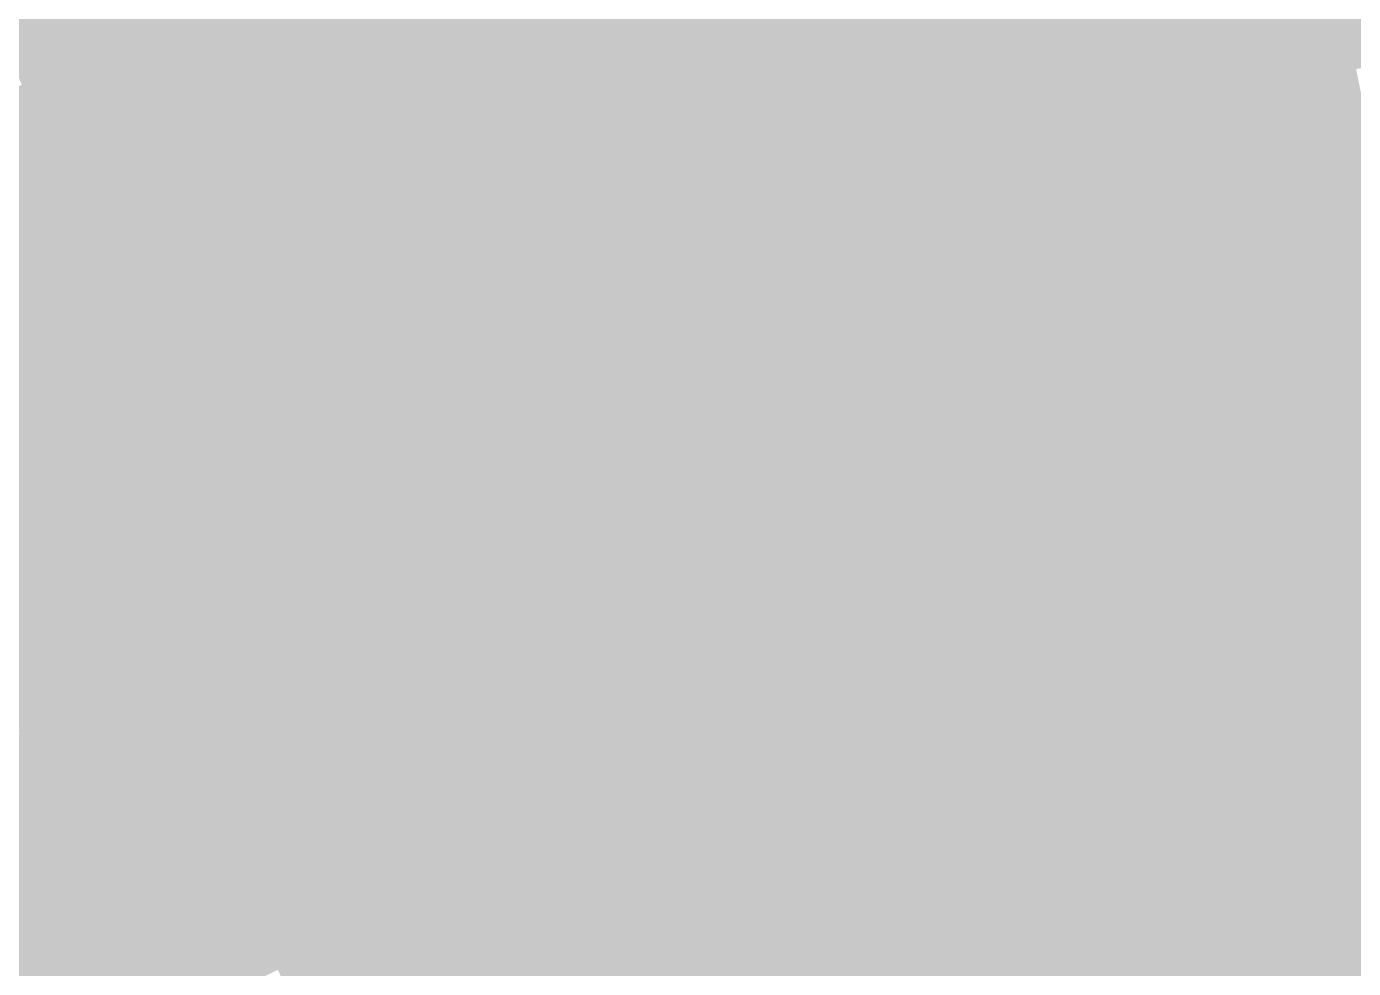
# Model space of a CAD drawing. Header units: inches. Extents: x -266 to 784, y -170 to 213.
# Drawn here: x -37.21 to -16.82, y 70.53 to 85 of the extents above; entities that cross this region are included whole.
import ezdxf

# ---------------------------------------------------------------- set-up
doc = ezdxf.new("R2010")
doc.units = ezdxf.units.IN
doc.header["$MEASUREMENT"] = 0

msp = doc.modelspace()

# ---------------------------------------------------------------- linework, layer by layer
at = {"color": 80, "true_color": 0x2fff0d}
msp.add_solid([(-35.206876, 84.996917), (-35.589559, 85.920797), (-33.110343, 85.835337), (-33.470238, 86.76833)], dxfattribs=at)
at = {"color": 80, "true_color": 0x2fff06}
msp.add_solid([(-32.750448, 84.902345), (-33.110343, 85.835337), (-30.656977, 85.68051), (-30.993867, 86.622054)], dxfattribs=at)
at = {"color": 80, "true_color": 0x30ff00}
msp.add_solid([(-30.320087, 84.738966), (-30.656977, 85.68051), (-28.231357, 85.457536), (-28.545038, 86.407064)], dxfattribs=at)
at = {"color": 80, "true_color": 0x41f700}
msp.add_solid([(-23.470723, 84.812294), (-23.737435, 85.77607), (-21.382256, 85.36275), (-21.625236, 86.332782)], dxfattribs=at)
at = {"color": 80, "true_color": 0x4bf300}
msp.add_solid([(-19.061808, 84.886085), (-19.280909, 85.861787), (-16.972858, 85.328319), (-17.167948, 86.309105)], dxfattribs=at)
at = {"color": 80, "true_color": 0x36fc00}
msp.add_solid([(-27.917675, 84.508008), (-28.231357, 85.457536), (-25.835336, 85.16769), (-26.125621, 86.12463)], dxfattribs=at)
at = {"color": 80, "true_color": 0x29ff0d}
msp.add_solid([(-37.282201, 84.107298), (-37.687442, 85.021507), (-35.206876, 84.996917), (-35.589559, 85.920797)], dxfattribs=at)
at = {"color": 80, "true_color": 0x45f300}
msp.add_solid([(-21.139276, 84.392719), (-21.382256, 85.36275), (-19.061808, 84.886085), (-19.280909, 85.861787)], dxfattribs=at)
at = {"color": 80, "true_color": 0x2aff06}
msp.add_solid([(-34.824192, 84.073037), (-35.206876, 84.996917), (-32.750448, 84.902345), (-33.110343, 85.835337)], dxfattribs=at)
at = {"color": 80, "true_color": 0x2aff00}
msp.add_solid([(-32.390553, 83.969352), (-32.750448, 84.902345), (-30.320087, 84.738966), (-30.656977, 85.68051)], dxfattribs=at)
at = {"color": 80, "true_color": 0x3bf700}
msp.add_solid([(-25.545052, 84.21075), (-25.835336, 85.16769), (-23.470723, 84.812294), (-23.737435, 85.77607)], dxfattribs=at)
at = {"color": 80, "true_color": 0x4fef00}
msp.add_solid([(-16.777768, 84.347534), (-16.972858, 85.328319), (-14.702722, 84.733877), (-14.873684, 85.719155)], dxfattribs=at)
at = {"color": 80, "true_color": 0x30fc00}
msp.add_solid([(-29.983197, 83.797422), (-30.320087, 84.738966), (-27.917675, 84.508008), (-28.231357, 85.457536)], dxfattribs=at)
at = {"color": 80, "true_color": 0x40f300}
msp.add_solid([(-23.20401, 83.848518), (-23.470723, 84.812294), (-21.139276, 84.392719), (-21.382256, 85.36275)], dxfattribs=at)
at = {"color": 80, "true_color": 0x4aef00}
msp.add_solid([(-18.842707, 83.910383), (-19.061808, 84.886085), (-16.777768, 84.347534), (-16.972858, 85.328319)], dxfattribs=at)
at = {"color": 80, "true_color": 0x35f700}
msp.add_solid([(-27.603993, 83.55848), (-27.917675, 84.508008), (-25.545052, 84.21075), (-25.835336, 85.16769)], dxfattribs=at)
at = {"color": 80, "true_color": 0x24ff06}
msp.add_solid([(-36.87696, 83.193088), (-37.282201, 84.107298), (-34.824192, 84.073037), (-35.206876, 84.996917)], dxfattribs=at)
at = {"color": 80, "true_color": 0x24ff00}
msp.add_solid([(-34.441509, 83.149158), (-34.824192, 84.073037), (-32.390553, 83.969352), (-32.750448, 84.902345)], dxfattribs=at)
at = {"color": 80, "true_color": 0x44ef00}
msp.add_solid([(-20.896295, 83.422688), (-21.139276, 84.392719), (-18.842707, 83.910383), (-19.061808, 84.886085)], dxfattribs=at)
at = {"color": 80, "true_color": 0x2afc00}
msp.add_solid([(-32.030658, 83.036359), (-32.390553, 83.969352), (-29.983197, 83.797422), (-30.320087, 84.738966)], dxfattribs=at)
at = {"color": 80, "true_color": 0x3af300}
msp.add_solid([(-25.254767, 83.253809), (-25.545052, 84.21075), (-23.20401, 83.848518), (-23.470723, 84.812294)], dxfattribs=at)
at = {"color": 80, "true_color": 0x2ff700}
msp.add_solid([(-29.646307, 82.855878), (-29.983197, 83.797422), (-27.603993, 83.55848), (-27.917675, 84.508008)], dxfattribs=at)
at = {"color": 80, "true_color": 0x3fef00}
msp.add_solid([(-22.937297, 82.884742), (-23.20401, 83.848518), (-20.896295, 83.422688), (-21.139276, 84.392719)], dxfattribs=at)
at = {"color": 80, "true_color": 0x48eb00}
msp.add_solid([(-18.623605, 82.934681), (-18.842707, 83.910383), (-16.582677, 83.366749), (-16.777768, 84.347534)], dxfattribs=at)
at = {"color": 3, "true_color": 0x1eff06}
msp.add_solid([(-38.907513, 82.263026), (-39.335069, 83.167015), (-36.87696, 83.193088), (-37.282201, 84.107298)], dxfattribs=at)
at = {"color": 3, "true_color": 0x1eff00}
msp.add_solid([(-36.471718, 82.278878), (-36.87696, 83.193088), (-34.441509, 83.149158), (-34.824192, 84.073037)], dxfattribs=at)
at = {"color": 80, "true_color": 0x34f300}
msp.add_solid([(-27.290311, 82.608952), (-27.603993, 83.55848), (-25.254767, 83.253809), (-25.545052, 84.21075)], dxfattribs=at)
at = {"color": 80, "true_color": 0x24fc00}
msp.add_solid([(-34.058825, 82.225278), (-34.441509, 83.149158), (-32.030658, 83.036359), (-32.390553, 83.969352)], dxfattribs=at)
at = {"color": 80, "true_color": 0x39ef00}
msp.add_solid([(-24.964482, 82.296869), (-25.254767, 83.253809), (-22.937297, 82.884742), (-23.20401, 83.848518)], dxfattribs=at)
at = {"color": 80, "true_color": 0x43eb00}
msp.add_solid([(-20.653315, 82.452657), (-20.896295, 83.422688), (-18.623605, 82.934681), (-18.842707, 83.910383)], dxfattribs=at)
at = {"color": 80, "true_color": 0x2af700}
msp.add_solid([(-31.670763, 82.103366), (-32.030658, 83.036359), (-29.646307, 82.855878), (-29.983197, 83.797422)], dxfattribs=at)
at = {"color": 80, "true_color": 0x2ff300}
msp.add_solid([(-29.309417, 81.914334), (-29.646307, 82.855878), (-27.290311, 82.608952), (-27.603993, 83.55848)], dxfattribs=at)
at = {"color": 80, "true_color": 0x3deb00}
msp.add_solid([(-22.670584, 81.920966), (-22.937297, 82.884742), (-20.653315, 82.452657), (-20.896295, 83.422688)], dxfattribs=at)
at = {"color": 80, "true_color": 0x33ef00}
msp.add_solid([(-26.97663, 81.659424), (-27.290311, 82.608952), (-24.964482, 82.296869), (-25.254767, 83.253809)], dxfattribs=at)
at = {"color": 80, "true_color": 0x47e600}
msp.add_solid([(-18.404504, 81.958979), (-18.623605, 82.934681), (-16.387587, 82.385964), (-16.582677, 83.366749)], dxfattribs=at)
at = {"color": 3, "true_color": 0x18ff00}
msp.add_solid([(-38.479958, 81.359036), (-38.907513, 82.263026), (-36.471718, 82.278878), (-36.87696, 83.193088)], dxfattribs=at)
at = {"color": 3, "true_color": 0x1efc00}
msp.add_solid([(-36.066477, 81.364668), (-36.471718, 82.278878), (-34.058825, 82.225278), (-34.441509, 83.149158)], dxfattribs=at)
at = {"color": 80, "true_color": 0x24f700}
msp.add_solid([(-33.676142, 81.301399), (-34.058825, 82.225278), (-31.670763, 82.103366), (-32.030658, 83.036359)], dxfattribs=at)
at = {"color": 80, "true_color": 0x29f300}
msp.add_solid([(-31.310868, 81.170374), (-31.670763, 82.103366), (-29.309417, 81.914334), (-29.646307, 82.855878)], dxfattribs=at)
at = {"color": 80, "true_color": 0x38eb00}
msp.add_solid([(-24.674198, 81.339929), (-24.964482, 82.296869), (-22.670584, 81.920966), (-22.937297, 82.884742)], dxfattribs=at)
at = {"color": 80, "true_color": 0x42e600}
msp.add_solid([(-20.410335, 81.482625), (-20.653315, 82.452657), (-18.404504, 81.958979), (-18.623605, 82.934681)], dxfattribs=at)
at = {"color": 80, "true_color": 0x2eef00}
msp.add_solid([(-28.972527, 80.97279), (-29.309417, 81.914334), (-26.97663, 81.659424), (-27.290311, 82.608952)], dxfattribs=at)
at = {"color": 80, "true_color": 0x3ce600}
msp.add_solid([(-22.403872, 80.95719), (-22.670584, 81.920966), (-20.410335, 81.482625), (-20.653315, 82.452657)], dxfattribs=at)
at = {"color": 82, "true_color": 0x46e200}
msp.add_solid([(-18.185403, 80.983277), (-18.404504, 81.958979), (-16.192497, 81.405178), (-16.387587, 82.385964)], dxfattribs=at)
at = {"color": 3, "true_color": 0x19fc00}
msp.add_solid([(-38.052403, 80.455047), (-38.479958, 81.359036), (-36.066477, 81.364668), (-36.471718, 82.278878)], dxfattribs=at)
at = {"color": 3, "true_color": 0x1ef700}
msp.add_solid([(-35.661236, 80.450459), (-36.066477, 81.364668), (-33.676142, 81.301399), (-34.058825, 82.225278)], dxfattribs=at)
at = {"color": 80, "true_color": 0x32eb00}
msp.add_solid([(-26.662948, 80.709895), (-26.97663, 81.659424), (-24.674198, 81.339929), (-24.964482, 82.296869)], dxfattribs=at)
at = {"color": 80, "true_color": 0x23f300}
msp.add_solid([(-33.293459, 80.377519), (-33.676142, 81.301399), (-31.310868, 81.170374), (-31.670763, 82.103366)], dxfattribs=at)
at = {"color": 80, "true_color": 0x28ef00}
msp.add_solid([(-30.950973, 80.237381), (-31.310868, 81.170374), (-28.972527, 80.97279), (-29.309417, 81.914334)], dxfattribs=at)
at = {"color": 80, "true_color": 0x37e600}
msp.add_solid([(-24.383913, 80.382988), (-24.674198, 81.339929), (-22.403872, 80.95719), (-22.670584, 81.920966)], dxfattribs=at)
at = {"color": 82, "true_color": 0x40e200}
msp.add_solid([(-20.167355, 80.512594), (-20.410335, 81.482625), (-18.185403, 80.983277), (-18.404504, 81.958979)], dxfattribs=at)
at = {"color": 80, "true_color": 0x2deb00}
msp.add_solid([(-28.635638, 80.031246), (-28.972527, 80.97279), (-26.662948, 80.709895), (-26.97663, 81.659424)], dxfattribs=at)
at = {"color": 3, "true_color": 0x18f700}
msp.add_solid([(-37.624848, 79.551058), (-38.052403, 80.455047), (-35.661236, 80.450459), (-36.066477, 81.364668)], dxfattribs=at)
at = {"color": 82, "true_color": 0x3be200}
msp.add_solid([(-22.137159, 79.993413), (-22.403872, 80.95719), (-20.167355, 80.512594), (-20.410335, 81.482625)], dxfattribs=at)
at = {"color": 82, "true_color": 0x44de00}
msp.add_solid([(-17.966302, 80.007575), (-18.185403, 80.983277), (-15.997406, 80.424393), (-16.192497, 81.405178)], dxfattribs=at)
at = {"color": 3, "true_color": 0x1df300}
msp.add_solid([(-35.255994, 79.536249), (-35.661236, 80.450459), (-33.293459, 80.377519), (-33.676142, 81.301399)], dxfattribs=at)
at = {"color": 80, "true_color": 0x23ef00}
msp.add_solid([(-32.910775, 79.45364), (-33.293459, 80.377519), (-30.950973, 80.237381), (-31.310868, 81.170374)], dxfattribs=at)
at = {"color": 82, "true_color": 0x31e600}
msp.add_solid([(-26.349266, 79.760367), (-26.662948, 80.709895), (-24.383913, 80.382988), (-24.674198, 81.339929)], dxfattribs=at)
at = {"color": 80, "true_color": 0x27eb00}
msp.add_solid([(-30.591078, 79.304388), (-30.950973, 80.237381), (-28.635638, 80.031246), (-28.972527, 80.97279)], dxfattribs=at)
at = {"color": 82, "true_color": 0x36e200}
msp.add_solid([(-24.093628, 79.426048), (-24.383913, 80.382988), (-22.137159, 79.993413), (-22.403872, 80.95719)], dxfattribs=at)
at = {"color": 82, "true_color": 0x3fde00}
msp.add_solid([(-19.924375, 79.542563), (-20.167355, 80.512594), (-17.966302, 80.007575), (-18.185403, 80.983277)], dxfattribs=at)
at = {"color": 82, "true_color": 0x2ce600}
msp.add_solid([(-28.298748, 79.089701), (-28.635638, 80.031246), (-26.349266, 79.760367), (-26.662948, 80.709895)], dxfattribs=at)
at = {"color": 3, "true_color": 0x18f300}
msp.add_solid([(-37.197293, 78.647069), (-37.624848, 79.551058), (-35.255994, 79.536249), (-35.661236, 80.450459)], dxfattribs=at)
at = {"color": 3, "true_color": 0x1def00}
msp.add_solid([(-34.850753, 78.622039), (-35.255994, 79.536249), (-32.910775, 79.45364), (-33.293459, 80.377519)], dxfattribs=at)
at = {"color": 82, "true_color": 0x31e200}
msp.add_solid([(-26.035584, 78.810839), (-26.349266, 79.760367), (-24.093628, 79.426048), (-24.383913, 80.382988)], dxfattribs=at)
at = {"color": 82, "true_color": 0x3ade00}
msp.add_solid([(-21.870446, 79.029637), (-22.137159, 79.993413), (-19.924375, 79.542563), (-20.167355, 80.512594)], dxfattribs=at)
at = {"color": 82, "true_color": 0x43da00}
msp.add_solid([(-17.7472, 79.031873), (-17.966302, 80.007575), (-15.802316, 79.443608), (-15.997406, 80.424393)], dxfattribs=at)
at = {"color": 80, "true_color": 0x22eb00}
msp.add_solid([(-32.528092, 78.52976), (-32.910775, 79.45364), (-30.591078, 79.304388), (-30.950973, 80.237381)], dxfattribs=at)
at = {"color": 82, "true_color": 0x27e600}
msp.add_solid([(-30.231183, 78.371395), (-30.591078, 79.304388), (-28.298748, 79.089701), (-28.635638, 80.031246)], dxfattribs=at)
at = {"color": 82, "true_color": 0x35de00}
msp.add_solid([(-23.803344, 78.469108), (-24.093628, 79.426048), (-21.870446, 79.029637), (-22.137159, 79.993413)], dxfattribs=at)
at = {"color": 82, "true_color": 0x3eda00}
msp.add_solid([(-19.681395, 78.572532), (-19.924375, 79.542563), (-17.7472, 79.031873), (-17.966302, 80.007575)], dxfattribs=at)
at = {"color": 82, "true_color": 0x2be200}
msp.add_solid([(-27.961858, 78.148157), (-28.298748, 79.089701), (-26.035584, 78.810839), (-26.349266, 79.760367)], dxfattribs=at)
at = {"color": 3, "true_color": 0x12f300}
msp.add_solid([(-39.116186, 77.710514), (-39.565797, 78.603739), (-37.197293, 78.647069), (-37.624848, 79.551058)], dxfattribs=at)
at = {"color": 3, "true_color": 0x17ef00}
msp.add_solid([(-36.769738, 77.743079), (-37.197293, 78.647069), (-34.850753, 78.622039), (-35.255994, 79.536249)], dxfattribs=at)
at = {"color": 82, "true_color": 0x39da00}
msp.add_solid([(-21.603733, 78.065861), (-21.870446, 79.029637), (-19.681395, 78.572532), (-19.924375, 79.542563)], dxfattribs=at)
at = {"color": 3, "true_color": 0x1ceb00}
msp.add_solid([(-34.445512, 77.707829), (-34.850753, 78.622039), (-32.528092, 78.52976), (-32.910775, 79.45364)], dxfattribs=at)
at = {"color": 82, "true_color": 0x30de00}
msp.add_solid([(-25.721903, 77.861311), (-26.035584, 78.810839), (-23.803344, 78.469108), (-24.093628, 79.426048)], dxfattribs=at)
at = {"color": 82, "true_color": 0x42d500}
msp.add_solid([(-17.528099, 78.05617), (-17.7472, 79.031873), (-15.607226, 78.462822), (-15.802316, 79.443608)], dxfattribs=at)
at = {"color": 82, "true_color": 0x21e600}
msp.add_solid([(-32.145408, 77.605881), (-32.528092, 78.52976), (-30.231183, 78.371395), (-30.591078, 79.304388)], dxfattribs=at)
at = {"color": 82, "true_color": 0x26e200}
msp.add_solid([(-29.871288, 77.438402), (-30.231183, 78.371395), (-27.961858, 78.148157), (-28.298748, 79.089701)], dxfattribs=at)
at = {"color": 82, "true_color": 0x34da00}
msp.add_solid([(-23.513059, 77.512167), (-23.803344, 78.469108), (-21.603733, 78.065861), (-21.870446, 79.029637)], dxfattribs=at)
at = {"color": 82, "true_color": 0x3dd500}
msp.add_solid([(-19.438414, 77.6025), (-19.681395, 78.572532), (-17.528099, 78.05617), (-17.7472, 79.031873)], dxfattribs=at)
at = {"color": 82, "true_color": 0x2ade00}
msp.add_solid([(-27.624968, 77.206613), (-27.961858, 78.148157), (-25.721903, 77.861311), (-26.035584, 78.810839)], dxfattribs=at)
at = {"color": 3, "true_color": 0x12ef00}
msp.add_solid([(-38.666574, 76.81729), (-39.116186, 77.710514), (-36.769738, 77.743079), (-37.197293, 78.647069)], dxfattribs=at)
at = {"color": 3, "true_color": 0x17eb00}
msp.add_solid([(-36.342183, 76.83909), (-36.769738, 77.743079), (-34.445512, 77.707829), (-34.850753, 78.622039)], dxfattribs=at)
at = {"color": 82, "true_color": 0x1ce600}
msp.add_solid([(-34.04027, 76.793619), (-34.445512, 77.707829), (-32.145408, 77.605881), (-32.528092, 78.52976)], dxfattribs=at)
at = {"color": 82, "true_color": 0x38d500}
msp.add_solid([(-21.337021, 77.102085), (-21.603733, 78.065861), (-19.438414, 77.6025), (-19.681395, 78.572532)], dxfattribs=at)
at = {"color": 82, "true_color": 0x21e200}
msp.add_solid([(-31.762725, 76.682001), (-32.145408, 77.605881), (-29.871288, 77.438402), (-30.231183, 78.371395)], dxfattribs=at)
at = {"color": 82, "true_color": 0x2fda00}
msp.add_solid([(-25.408221, 76.911783), (-25.721903, 77.861311), (-23.513059, 77.512167), (-23.803344, 78.469108)], dxfattribs=at)
at = {"color": 82, "true_color": 0x41d100}
msp.add_solid([(-17.308998, 77.080468), (-17.528099, 78.05617), (-15.412135, 77.482037), (-15.607226, 78.462822)], dxfattribs=at)
at = {"color": 82, "true_color": 0x25de00}
msp.add_solid([(-29.511393, 76.50541), (-29.871288, 77.438402), (-27.624968, 77.206613), (-27.961858, 78.148157)], dxfattribs=at)
at = {"color": 82, "true_color": 0x33d500}
msp.add_solid([(-23.222774, 76.555227), (-23.513059, 77.512167), (-21.337021, 77.102085), (-21.603733, 78.065861)], dxfattribs=at)
at = {"color": 82, "true_color": 0x3cd100}
msp.add_solid([(-19.195434, 76.632469), (-19.438414, 77.6025), (-17.308998, 77.080468), (-17.528099, 78.05617)], dxfattribs=at)
at = {"color": 3, "true_color": 0x11eb00}
msp.add_solid([(-38.216963, 75.924066), (-38.666574, 76.81729), (-36.342183, 76.83909), (-36.769738, 77.743079)], dxfattribs=at)
at = {"color": 3, "true_color": 0x17e600}
msp.add_solid([(-35.914628, 75.935101), (-36.342183, 76.83909), (-34.04027, 76.793619), (-34.445512, 77.707829)], dxfattribs=at)
at = {"color": 82, "true_color": 0x2ada00}
msp.add_solid([(-27.288078, 76.265069), (-27.624968, 77.206613), (-25.408221, 76.911783), (-25.721903, 77.861311)], dxfattribs=at)
at = {"color": 82, "true_color": 0x1be200}
msp.add_solid([(-33.635029, 75.87941), (-34.04027, 76.793619), (-31.762725, 76.682001), (-32.145408, 77.605881)], dxfattribs=at)
at = {"color": 82, "true_color": 0x2ed500}
msp.add_solid([(-25.094539, 75.962254), (-25.408221, 76.911783), (-23.222774, 76.555227), (-23.513059, 77.512167)], dxfattribs=at)
at = {"color": 82, "true_color": 0x37d100}
msp.add_solid([(-21.070308, 76.138309), (-21.337021, 77.102085), (-19.195434, 76.632469), (-19.438414, 77.6025)], dxfattribs=at)
at = {"color": 82, "true_color": 0x20de00}
msp.add_solid([(-31.380041, 75.758122), (-31.762725, 76.682001), (-29.511393, 76.50541), (-29.871288, 77.438402)], dxfattribs=at)
at = {"color": 82, "true_color": 0x3fcd00}
msp.add_solid([(-17.089897, 76.104766), (-17.308998, 77.080468), (-15.217045, 76.501252), (-15.412135, 77.482037)], dxfattribs=at)
at = {"color": 82, "true_color": 0x25da00}
msp.add_solid([(-29.151498, 75.572417), (-29.511393, 76.50541), (-27.288078, 76.265069), (-27.624968, 77.206613)], dxfattribs=at)
at = {"color": 82, "true_color": 0x32d100}
msp.add_solid([(-22.932489, 75.598287), (-23.222774, 76.555227), (-21.070308, 76.138309), (-21.337021, 77.102085)], dxfattribs=at)
at = {"color": 82, "true_color": 0x3acd00}
msp.add_solid([(-18.952454, 75.662438), (-19.195434, 76.632469), (-17.089897, 76.104766), (-17.308998, 77.080468)], dxfattribs=at)
at = {"color": 82, "true_color": 0x29d500}
msp.add_solid([(-26.951188, 75.323525), (-27.288078, 76.265069), (-25.094539, 75.962254), (-25.408221, 76.911783)], dxfattribs=at)
at = {"color": 3, "true_color": 0x11e600}
msp.add_solid([(-37.767352, 75.030841), (-38.216963, 75.924066), (-35.914628, 75.935101), (-36.342183, 76.83909)], dxfattribs=at)
at = {"color": 92, "true_color": 0x16e200}
msp.add_solid([(-35.487073, 75.031111), (-35.914628, 75.935101), (-33.635029, 75.87941), (-34.04027, 76.793619)], dxfattribs=at)
at = {"color": 82, "true_color": 0x1bde00}
msp.add_solid([(-33.229788, 74.9652), (-33.635029, 75.87941), (-31.380041, 75.758122), (-31.762725, 76.682001)], dxfattribs=at)
at = {"color": 82, "true_color": 0x1fda00}
msp.add_solid([(-30.997358, 74.834242), (-31.380041, 75.758122), (-29.151498, 75.572417), (-29.511393, 76.50541)], dxfattribs=at)
at = {"color": 82, "true_color": 0x2dd100}
msp.add_solid([(-24.780857, 75.012726), (-25.094539, 75.962254), (-22.932489, 75.598287), (-23.222774, 76.555227)], dxfattribs=at)
at = {"color": 82, "true_color": 0x36cd00}
msp.add_solid([(-20.803595, 75.174533), (-21.070308, 76.138309), (-18.952454, 75.662438), (-19.195434, 76.632469)], dxfattribs=at)
at = {"color": 82, "true_color": 0x3ec900}
msp.add_solid([(-16.870795, 75.129064), (-17.089897, 76.104766), (-15.021955, 75.520467), (-15.217045, 76.501252)], dxfattribs=at)
at = {"color": 82, "true_color": 0x24d500}
msp.add_solid([(-28.791603, 74.639424), (-29.151498, 75.572417), (-26.951188, 75.323525), (-27.288078, 76.265069)], dxfattribs=at)
at = {"color": 82, "true_color": 0x31cd00}
msp.add_solid([(-22.642205, 74.641346), (-22.932489, 75.598287), (-20.803595, 75.174533), (-21.070308, 76.138309)], dxfattribs=at)
at = {"color": 82, "true_color": 0x39c900}
msp.add_solid([(-18.709474, 74.692406), (-18.952454, 75.662438), (-16.870795, 75.129064), (-17.089897, 76.104766)], dxfattribs=at)
at = {"color": 92, "true_color": 0x11e200}
msp.add_solid([(-37.31774, 74.137617), (-37.767352, 75.030841), (-35.487073, 75.031111), (-35.914628, 75.935101)], dxfattribs=at)
at = {"color": 92, "true_color": 0x16de00}
msp.add_solid([(-35.059518, 74.127122), (-35.487073, 75.031111), (-33.229788, 74.9652), (-33.635029, 75.87941)], dxfattribs=at)
at = {"color": 82, "true_color": 0x28d100}
msp.add_solid([(-26.614298, 74.381981), (-26.951188, 75.323525), (-24.780857, 75.012726), (-25.094539, 75.962254)], dxfattribs=at)
at = {"color": 82, "true_color": 0x1ada00}
msp.add_solid([(-32.824546, 74.05099), (-33.229788, 74.9652), (-30.997358, 74.834242), (-31.380041, 75.758122)], dxfattribs=at)
at = {"color": 82, "true_color": 0x34c900}
msp.add_solid([(-20.536882, 74.210757), (-20.803595, 75.174533), (-18.709474, 74.692406), (-18.952454, 75.662438)], dxfattribs=at)
at = {"color": 82, "true_color": 0x1fd500}
msp.add_solid([(-30.614675, 73.910363), (-30.997358, 74.834242), (-28.791603, 74.639424), (-29.151498, 75.572417)], dxfattribs=at)
at = {"color": 82, "true_color": 0x2ccd00}
msp.add_solid([(-24.467176, 74.063198), (-24.780857, 75.012726), (-22.642205, 74.641346), (-22.932489, 75.598287)], dxfattribs=at)
at = {"color": 82, "true_color": 0x3dc400}
msp.add_solid([(-16.651694, 74.153362), (-16.870795, 75.129064), (-14.826864, 74.539681), (-15.021955, 75.520467)], dxfattribs=at)
at = {"color": 82, "true_color": 0x23d100}
msp.add_solid([(-28.431708, 73.706431), (-28.791603, 74.639424), (-26.614298, 74.381981), (-26.951188, 75.323525)], dxfattribs=at)
at = {"color": 82, "true_color": 0x30c900}
msp.add_solid([(-22.35192, 73.684406), (-22.642205, 74.641346), (-20.536882, 74.210757), (-20.803595, 75.174533)], dxfattribs=at)
at = {"color": 82, "true_color": 0x38c400}
msp.add_solid([(-18.466494, 73.722375), (-18.709474, 74.692406), (-16.651694, 74.153362), (-16.870795, 75.129064)], dxfattribs=at)
at = {"color": 92, "true_color": 0x10de00}
msp.add_solid([(-36.868129, 73.244393), (-37.31774, 74.137617), (-35.059518, 74.127122), (-35.487073, 75.031111)], dxfattribs=at)
at = {"color": 92, "true_color": 0x15da00}
msp.add_solid([(-34.631963, 73.223133), (-35.059518, 74.127122), (-32.824546, 74.05099), (-33.229788, 74.9652)], dxfattribs=at)
at = {"color": 82, "true_color": 0x1ad500}
msp.add_solid([(-32.419305, 73.13678), (-32.824546, 74.05099), (-30.614675, 73.910363), (-30.997358, 74.834242)], dxfattribs=at)
at = {"color": 82, "true_color": 0x27cd00}
msp.add_solid([(-26.277409, 73.440437), (-26.614298, 74.381981), (-24.467176, 74.063198), (-24.780857, 75.012726)], dxfattribs=at)
at = {"color": 82, "true_color": 0x1ed100}
msp.add_solid([(-30.231991, 72.986483), (-30.614675, 73.910363), (-28.431708, 73.706431), (-28.791603, 74.639424)], dxfattribs=at)
at = {"color": 82, "true_color": 0x2bc900}
msp.add_solid([(-24.153494, 73.11367), (-24.467176, 74.063198), (-22.35192, 73.684406), (-22.642205, 74.641346)], dxfattribs=at)
at = {"color": 82, "true_color": 0x33c400}
msp.add_solid([(-20.27017, 73.246981), (-20.536882, 74.210757), (-18.466494, 73.722375), (-18.709474, 74.692406)], dxfattribs=at)
at = {"color": 82, "true_color": 0x22cd00}
msp.add_solid([(-28.071813, 72.773438), (-28.431708, 73.706431), (-26.277409, 73.440437), (-26.614298, 74.381981)], dxfattribs=at)
at = {"color": 92, "true_color": 0x0bde00}
msp.add_solid([(-38.654532, 72.317544), (-39.125929, 73.199465), (-36.868129, 73.244393), (-37.31774, 74.137617)], dxfattribs=at)
at = {"color": 92, "true_color": 0x10da00}
msp.add_solid([(-36.418518, 72.351168), (-36.868129, 73.244393), (-34.631963, 73.223133), (-35.059518, 74.127122)], dxfattribs=at)
at = {"color": 92, "true_color": 0x15d500}
msp.add_solid([(-34.204407, 72.319143), (-34.631963, 73.223133), (-32.419305, 73.13678), (-32.824546, 74.05099)], dxfattribs=at)
at = {"color": 82, "true_color": 0x26c900}
msp.add_solid([(-25.940519, 72.498893), (-26.277409, 73.440437), (-24.153494, 73.11367), (-24.467176, 74.063198)], dxfattribs=at)
at = {"color": 82, "true_color": 0x2fc400}
msp.add_solid([(-22.061635, 72.727466), (-22.35192, 73.684406), (-20.27017, 73.246981), (-20.536882, 74.210757)], dxfattribs=at)
at = {"color": 82, "true_color": 0x37c000}
msp.add_solid([(-18.223513, 72.752344), (-18.466494, 73.722375), (-16.432593, 73.17766), (-16.651694, 74.153362)], dxfattribs=at)
at = {"color": 92, "true_color": 0x19d100}
msp.add_solid([(-32.014064, 72.222571), (-32.419305, 73.13678), (-30.231991, 72.986483), (-30.614675, 73.910363)], dxfattribs=at)
at = {"color": 82, "true_color": 0x1ecd00}
msp.add_solid([(-29.849308, 72.062604), (-30.231991, 72.986483), (-28.071813, 72.773438), (-28.431708, 73.706431)], dxfattribs=at)
at = {"color": 82, "true_color": 0x2ac400}
msp.add_solid([(-23.839812, 72.164142), (-24.153494, 73.11367), (-22.061635, 72.727466), (-22.35192, 73.684406)], dxfattribs=at)
at = {"color": 82, "true_color": 0x32c000}
msp.add_solid([(-20.003457, 72.283205), (-20.27017, 73.246981), (-18.223513, 72.752344), (-18.466494, 73.722375)], dxfattribs=at)
at = {"color": 82, "true_color": 0x22c900}
msp.add_solid([(-27.711918, 71.840446), (-28.071813, 72.773438), (-25.940519, 72.498893), (-26.277409, 73.440437)], dxfattribs=at)
at = {"color": 92, "true_color": 0x0bda00}
msp.add_solid([(-38.183136, 71.435622), (-38.654532, 72.317544), (-36.418518, 72.351168), (-36.868129, 73.244393)], dxfattribs=at)
at = {"color": 92, "true_color": 0x10d500}
msp.add_solid([(-35.968906, 71.457944), (-36.418518, 72.351168), (-34.204407, 72.319143), (-34.631963, 73.223133)], dxfattribs=at)
at = {"color": 82, "true_color": 0x2ec000}
msp.add_solid([(-21.771351, 71.770525), (-22.061635, 72.727466), (-20.003457, 72.283205), (-20.27017, 73.246981)], dxfattribs=at)
at = {"color": 92, "true_color": 0x14d100}
msp.add_solid([(-33.776852, 71.415154), (-34.204407, 72.319143), (-32.014064, 72.222571), (-32.419305, 73.13678)], dxfattribs=at)
at = {"color": 82, "true_color": 0x26c400}
msp.add_solid([(-25.603629, 71.557349), (-25.940519, 72.498893), (-23.839812, 72.164142), (-24.153494, 73.11367)], dxfattribs=at)
at = {"color": 82, "true_color": 0x36bc00}
msp.add_solid([(-17.980533, 71.782313), (-18.223513, 72.752344), (-16.213492, 72.201958), (-16.432593, 73.17766)], dxfattribs=at)
at = {"color": 92, "true_color": 0x19cd00}
msp.add_solid([(-31.608822, 71.308361), (-32.014064, 72.222571), (-29.849308, 72.062604), (-30.231991, 72.986483)], dxfattribs=at)
at = {"color": 82, "true_color": 0x1dc900}
msp.add_solid([(-29.466624, 71.138724), (-29.849308, 72.062604), (-27.711918, 71.840446), (-28.071813, 72.773438)], dxfattribs=at)
at = {"color": 82, "true_color": 0x29c000}
msp.add_solid([(-23.526131, 71.214614), (-23.839812, 72.164142), (-21.771351, 71.770525), (-22.061635, 72.727466)], dxfattribs=at)
at = {"color": 82, "true_color": 0x31bc00}
msp.add_solid([(-19.736744, 71.319429), (-20.003457, 72.283205), (-17.980533, 71.782313), (-18.223513, 72.752344)], dxfattribs=at)
at = {"color": 82, "true_color": 0x21c400}
msp.add_solid([(-27.352023, 70.907453), (-27.711918, 71.840446), (-25.603629, 71.557349), (-25.940519, 72.498893)], dxfattribs=at)
at = {"color": 92, "true_color": 0x0bd500}
msp.add_solid([(-37.711739, 70.553701), (-38.183136, 71.435622), (-35.968906, 71.457944), (-36.418518, 72.351168)], dxfattribs=at)
at = {"color": 92, "true_color": 0x10d100}
msp.add_solid([(-35.519295, 70.56472), (-35.968906, 71.457944), (-33.776852, 71.415154), (-34.204407, 72.319143)], dxfattribs=at)
at = {"color": 92, "true_color": 0x14cd00}
msp.add_solid([(-33.349297, 70.511165), (-33.776852, 71.415154), (-31.608822, 71.308361), (-32.014064, 72.222571)], dxfattribs=at)
at = {"color": 82, "true_color": 0x2dbc00}
msp.add_solid([(-21.481066, 70.813585), (-21.771351, 71.770525), (-19.736744, 71.319429), (-20.003457, 72.283205)], dxfattribs=at)
at = {"color": 82, "true_color": 0x34b700}
msp.add_solid([(-17.737553, 70.812281), (-17.980533, 71.782313), (-15.994391, 71.226255), (-16.213492, 72.201958)], dxfattribs=at)
at = {"color": 92, "true_color": 0x18c900}
msp.add_solid([(-31.203581, 70.394151), (-31.608822, 71.308361), (-29.466624, 71.138724), (-29.849308, 72.062604)], dxfattribs=at)
at = {"color": 82, "true_color": 0x25c000}
msp.add_solid([(-25.266739, 70.615805), (-25.603629, 71.557349), (-23.526131, 71.214614), (-23.839812, 72.164142)], dxfattribs=at)
at = {"color": 82, "true_color": 0x1cc400}
msp.add_solid([(-29.083941, 70.214844), (-29.466624, 71.138724), (-27.352023, 70.907453), (-27.711918, 71.840446)], dxfattribs=at)
at = {"color": 82, "true_color": 0x30b700}
msp.add_solid([(-19.470031, 70.355653), (-19.736744, 71.319429), (-17.737553, 70.812281), (-17.980533, 71.782313)], dxfattribs=at)
at = {"color": 82, "true_color": 0x28bc00}
msp.add_solid([(-23.212449, 70.265085), (-23.526131, 71.214614), (-21.481066, 70.813585), (-21.771351, 71.770525)], dxfattribs=at)
at = {"color": 92, "true_color": 0x0bd100}
msp.add_solid([(-37.240342, 69.67178), (-37.711739, 70.553701), (-35.519295, 70.56472), (-35.968906, 71.457944)], dxfattribs=at)
at = {"color": 92, "true_color": 0x0fcd00}
msp.add_solid([(-35.069684, 69.671495), (-35.519295, 70.56472), (-33.349297, 70.511165), (-33.776852, 71.415154)], dxfattribs=at)
at = {"color": 82, "true_color": 0x20c000}
msp.add_solid([(-26.992128, 69.97446), (-27.352023, 70.907453), (-25.266739, 70.615805), (-25.603629, 71.557349)], dxfattribs=at)
at = {"color": 92, "true_color": 0x14c900}
msp.add_solid([(-32.921742, 69.607176), (-33.349297, 70.511165), (-31.203581, 70.394151), (-31.608822, 71.308361)], dxfattribs=at)
at = {"color": 82, "true_color": 0x24bc00}
msp.add_solid([(-24.929849, 69.674261), (-25.266739, 70.615805), (-23.212449, 70.265085), (-23.526131, 71.214614)], dxfattribs=at)
at = {"color": 82, "true_color": 0x2cb700}
msp.add_solid([(-21.190781, 69.856645), (-21.481066, 70.813585), (-19.470031, 70.355653), (-19.736744, 71.319429)], dxfattribs=at)
at = {"color": 82, "true_color": 0x33b300}
msp.add_solid([(-17.494573, 69.84225), (-17.737553, 70.812281), (-15.775289, 70.250553), (-15.994391, 71.226255)], dxfattribs=at)
at = {"color": 92, "true_color": 0x18c400}
msp.add_solid([(-30.79834, 69.479941), (-31.203581, 70.394151), (-29.083941, 70.214844), (-29.466624, 71.138724)], dxfattribs=at)
at = {"color": 82, "true_color": 0x1cc000}
msp.add_solid([(-28.701257, 69.290965), (-29.083941, 70.214844), (-26.992128, 69.97446), (-27.352023, 70.907453)], dxfattribs=at)
at = {"color": 82, "true_color": 0x27b700}
msp.add_solid([(-22.898767, 69.315557), (-23.212449, 70.265085), (-21.190781, 69.856645), (-21.481066, 70.813585)], dxfattribs=at)
at = {"color": 82, "true_color": 0x2fb300}
msp.add_solid([(-19.203319, 69.391877), (-19.470031, 70.355653), (-17.494573, 69.84225), (-17.737553, 70.812281)], dxfattribs=at)
at = {"color": 92, "true_color": 0x0acd00}
msp.add_solid([(-36.768945, 68.789859), (-37.240342, 69.67178), (-35.069684, 69.671495), (-35.519295, 70.56472)], dxfattribs=at)
at = {"color": 82, "true_color": 0x20bc00}
msp.add_solid([(-26.632233, 69.041467), (-26.992128, 69.97446), (-24.929849, 69.674261), (-25.266739, 70.615805)], dxfattribs=at)

doc.saveas('drawing.dxf')
